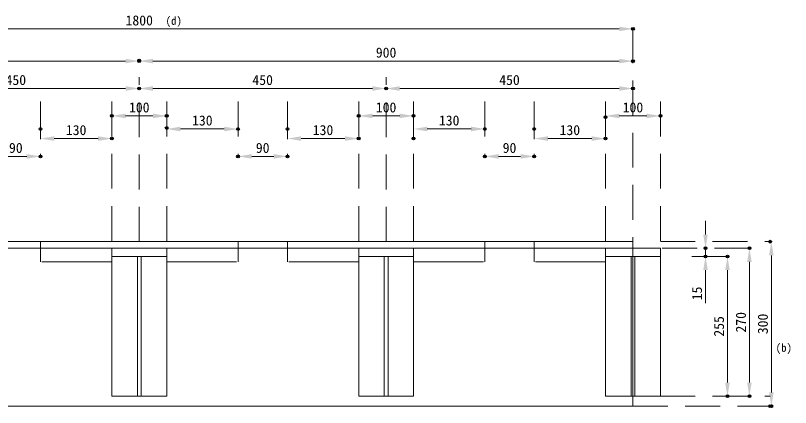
# Model space of a CAD drawing. Units: millimetres, scale not verified. Extents: x -1701 to 1700, y -1052 to 1061.
# Drawn here: x 277 to 1690, y 335 to 1050 of the extents above; entities that cross this region are included whole.
import ezdxf
from ezdxf.enums import TextEntityAlignment as Align

# ---------------------------------------------------------------- set-up
doc = ezdxf.new("R2010")
doc.units = ezdxf.units.MM
doc.header["$LTSCALE"] = 10
doc.header["$PDMODE"] = 32
doc.header["$PDSIZE"] = 5
doc.linetypes.add('USER2', pattern=[9.525, 6.35, -3.175])
for name, color, linetype, lineweight in [('0-2_外形線', 7, 'Continuous', 18), ('0-8_文字', 7, 'Continuous', 18), ('0-9_寸法線', 7, 'USER2', 18)]:
    doc.layers.add(name, color=color, linetype=linetype, lineweight=lineweight)
doc.layers.add('0-5_Defpoints', color=7, linetype='Continuous')
doc.styles.add('ＭＳ ゴシック', font='')
doc.styles.get('ＭＳ ゴシック').set_extended_font_data('MS Gothic')

# ---------------------------------------------------------------- blocks, each defined once
blk = doc.blocks.new('D1')
at = {"layer": '0-2_外形線'}
for p, q in [((6018.34, 7301.05), (10393.34, 7301.05)), ((10455.84, 7302.61), (10455.84, 7304.17))]:
    blk.add_line(p, q, dxfattribs=at)
blk.add_solid([(10393.34, 7311.47), (10393.34, 7290.63), (10455.84, 7301.05)], dxfattribs=at)
at = {"layer": '0-5_Defpoints'}
blk.add_point((10455.84, 7301.05), dxfattribs=at)
at = {"layer": '0-2_外形線', "style": 'ＭＳ ゴシック'}
blk.add_text('1800', height=45.82, dxfattribs=at).set_placement((8143.34, 7303.27), align=Align.BOTTOM_LEFT)
blk = doc.blocks.new('D3')
at = {"layer": '0-2_外形線'}
for p, q in [((10330.84, 6900.73), (10330.84, 6907.5)), ((10393.34, 6904.37), (10518.34, 6904.37)), ((10580.84, 6905.94), (10580.84, 6907.5))]:
    blk.add_line(p, q, dxfattribs=at)
for points in [[(10393.34, 6914.79), (10393.34, 6893.96), (10330.84, 6904.37)], [(10518.34, 6914.79), (10518.34, 6893.96), (10580.84, 6904.37)]]:
    blk.add_solid(points, dxfattribs=at)
at = {"layer": '0-5_Defpoints'}
for p in [(10330.84, 6899.17), (10580.84, 6904.37)]:
    blk.add_point(p, dxfattribs=at)
at = {"layer": '0-2_外形線', "style": 'ＭＳ ゴシック'}
blk.add_text('100', height=45.82, dxfattribs=at).set_placement((10408.97, 6906.6), align=Align.BOTTOM_LEFT)
blk = doc.blocks.new('D23')
at = {"layer": '0-2_外形線'}
for p, q in [((10984.94, 6301.05), (10983.37, 6301.05)), ((10986.5, 6238.55), (10986.5, 5688.55)), ((10984.94, 5626.05), (10983.37, 5626.05))]:
    blk.add_line(p, q, dxfattribs=at)
for points in [[(10976.08, 6238.55), (10996.92, 6238.55), (10986.5, 6301.05)], [(10976.08, 5688.55), (10996.92, 5688.55), (10986.5, 5626.05)]]:
    blk.add_solid(points, dxfattribs=at)
at = {"layer": '0-5_Defpoints'}
for p in [(10986.5, 6301.05), (10986.5, 5626.05)]:
    blk.add_point(p, dxfattribs=at)
at = {"layer": '0-2_外形線', "style": 'ＭＳ ゴシック'}
blk.add_text('270', height=45.82, rotation=90, dxfattribs=at).set_placement((10984.28, 5916.67), align=Align.BOTTOM_LEFT)
blk = doc.blocks.new('D27')
at = {"layer": '0-2_外形線'}
for p, q in [((10786.5, 6363.55), (10786.5, 6426.05)), ((10784.94, 6301.05), (10783.37, 6301.05)), ((10786.5, 6301.05), (10786.5, 6263.55)), ((10784.94, 6263.55), (10783.37, 6263.55)), ((10786.5, 6201.05), (10786.5, 6051.31))]:
    blk.add_line(p, q, dxfattribs=at)
for points in [[(10776.08, 6363.55), (10796.92, 6363.55), (10786.5, 6301.05)], [(10776.08, 6201.05), (10796.92, 6201.05), (10786.5, 6263.55)]]:
    blk.add_solid(points, dxfattribs=at)
at = {"layer": '0-5_Defpoints'}
for p in [(10786.5, 6301.05), (10786.5, 6263.55)]:
    blk.add_point(p, dxfattribs=at)
at = {"layer": '0-2_外形線', "style": 'ＭＳ ゴシック'}
blk.add_text('15', height=45.82, rotation=90, dxfattribs=at).set_placement((10784.28, 6063.68), align=Align.BOTTOM_LEFT)
blk = doc.blocks.new('D28')
at = {"layer": '0-2_外形線'}
for p, q in [((10884.94, 6263.55), (10883.37, 6263.55)), ((10886.5, 6201.05), (10886.5, 5688.55)), ((10884.94, 5626.05), (10883.37, 5626.05))]:
    blk.add_line(p, q, dxfattribs=at)
for points in [[(10876.08, 6201.05), (10896.92, 6201.05), (10886.5, 6263.55)], [(10876.08, 5688.55), (10896.92, 5688.55), (10886.5, 5626.05)]]:
    blk.add_solid(points, dxfattribs=at)
at = {"layer": '0-5_Defpoints'}
for p in [(10886.5, 6263.55), (10886.5, 5626.05)]:
    blk.add_point(p, dxfattribs=at)
at = {"layer": '0-2_外形線', "style": 'ＭＳ ゴシック'}
blk.add_text('255', height=45.82, rotation=90, dxfattribs=at).set_placement((10884.28, 5897.92), align=Align.BOTTOM_LEFT)
blk = doc.blocks.new('D31')
at = {"layer": '0-2_外形線'}
for p, q in [((5955.84, 7155.94), (5955.84, 7157.5)), ((6018.34, 7154.37), (8143.34, 7154.37)), ((8205.84, 7155.94), (8205.84, 7157.5))]:
    blk.add_line(p, q, dxfattribs=at)
for points in [[(6018.34, 7164.79), (6018.34, 7143.96), (5955.84, 7154.37)], [(8143.34, 7164.79), (8143.34, 7143.96), (8205.84, 7154.37)]]:
    blk.add_solid(points, dxfattribs=at)
at = {"layer": '0-5_Defpoints'}
for p in [(5955.84, 7154.37), (8205.84, 7154.37)]:
    blk.add_point(p, dxfattribs=at)
at = {"layer": '0-2_外形線', "style": 'ＭＳ ゴシック'}
blk.add_text('900', height=45.82, dxfattribs=at).set_placement((7033.97, 7156.6), align=Align.BOTTOM_LEFT)
blk = doc.blocks.new('D32')
at = {"layer": '0-2_外形線'}
for p, q in [((8205.84, 7155.94), (8205.84, 7151.25)), ((8268.34, 7154.37), (10393.34, 7154.37)), ((10455.84, 7155.94), (10455.84, 7157.5))]:
    blk.add_line(p, q, dxfattribs=at)
for points in [[(8268.34, 7164.79), (8268.34, 7143.96), (8205.84, 7154.37)], [(10393.34, 7164.79), (10393.34, 7143.96), (10455.84, 7154.37)]]:
    blk.add_solid(points, dxfattribs=at)
at = {"layer": '0-5_Defpoints'}
for p in [(8205.84, 7157.5), (10455.84, 7154.37)]:
    blk.add_point(p, dxfattribs=at)
at = {"layer": '0-2_外形線', "style": 'ＭＳ ゴシック'}
blk.add_text('900', height=45.82, dxfattribs=at).set_placement((9283.97, 7156.6), align=Align.BOTTOM_LEFT)
blk = doc.blocks.new('D34')
at = {"layer": '0-2_外形線'}
for p, q in [((7080.84, 7030.94), (7080.84, 7032.5)), ((7143.34, 7029.37), (8143.34, 7029.37)), ((8205.84, 7030.94), (8205.84, 7032.5))]:
    blk.add_line(p, q, dxfattribs=at)
for points in [[(7143.34, 7039.79), (7143.34, 7018.96), (7080.84, 7029.37)], [(8143.34, 7039.79), (8143.34, 7018.96), (8205.84, 7029.37)]]:
    blk.add_solid(points, dxfattribs=at)
at = {"layer": '0-5_Defpoints'}
for p in [(7080.84, 7029.37), (8205.84, 7029.37)]:
    blk.add_point(p, dxfattribs=at)
at = {"layer": '0-2_外形線', "style": 'ＭＳ ゴシック'}
blk.add_text('450', height=45.82, dxfattribs=at).set_placement((7596.47, 7031.6), align=Align.BOTTOM_LEFT)
blk = doc.blocks.new('D35')
at = {"layer": '0-2_外形線'}
for p, q in [((9330.84, 7030.94), (9330.84, 7032.5)), ((9393.34, 7029.37), (10393.34, 7029.37)), ((10455.84, 7030.94), (10455.84, 7032.5))]:
    blk.add_line(p, q, dxfattribs=at)
for points in [[(9393.34, 7039.79), (9393.34, 7018.96), (9330.84, 7029.37)], [(10393.34, 7039.79), (10393.34, 7018.96), (10455.84, 7029.37)]]:
    blk.add_solid(points, dxfattribs=at)
at = {"layer": '0-5_Defpoints'}
for p in [(9330.84, 7029.37), (10455.84, 7029.37)]:
    blk.add_point(p, dxfattribs=at)
at = {"layer": '0-2_外形線', "style": 'ＭＳ ゴシック'}
blk.add_text('450', height=45.82, dxfattribs=at).set_placement((9846.47, 7031.6), align=Align.BOTTOM_LEFT)
blk = doc.blocks.new('D36')
at = {"layer": '0-2_外形線'}
for p, q in [((8205.84, 7030.94), (8205.84, 7032.5)), ((8268.34, 7029.37), (9268.34, 7029.37)), ((9330.84, 7030.94), (9330.84, 7032.5))]:
    blk.add_line(p, q, dxfattribs=at)
for points in [[(8268.34, 7039.79), (8268.34, 7018.96), (8205.84, 7029.37)], [(9268.34, 7039.79), (9268.34, 7018.96), (9330.84, 7029.37)]]:
    blk.add_solid(points, dxfattribs=at)
at = {"layer": '0-5_Defpoints'}
for p in [(8205.84, 7029.37), (9330.84, 7029.37)]:
    blk.add_point(p, dxfattribs=at)
at = {"layer": '0-2_外形線', "style": 'ＭＳ ゴシック'}
blk.add_text('450', height=45.82, dxfattribs=at).set_placement((8721.47, 7031.6), align=Align.BOTTOM_LEFT)
blk = doc.blocks.new('D38')
at = {"layer": '0-2_外形線'}
for p, q in [((9205.84, 6905.94), (9205.84, 6907.5)), ((9268.34, 6904.37), (9393.34, 6904.37)), ((9455.84, 6905.94), (9455.84, 6907.5))]:
    blk.add_line(p, q, dxfattribs=at)
for points in [[(9268.34, 6914.79), (9268.34, 6893.96), (9205.84, 6904.37)], [(9393.34, 6914.79), (9393.34, 6893.96), (9455.84, 6904.37)]]:
    blk.add_solid(points, dxfattribs=at)
at = {"layer": '0-5_Defpoints'}
for p in [(9205.84, 6904.37), (9455.84, 6904.37)]:
    blk.add_point(p, dxfattribs=at)
at = {"layer": '0-2_外形線', "style": 'ＭＳ ゴシック'}
blk.add_text('100', height=45.82, dxfattribs=at).set_placement((9283.97, 6906.6), align=Align.BOTTOM_LEFT)
blk = doc.blocks.new('D40')
at = {"layer": '0-2_外形線'}
for p, q in [((8080.84, 6905.94), (8080.84, 6907.5)), ((8143.34, 6904.37), (8268.34, 6904.37)), ((8330.84, 6905.94), (8330.84, 6907.5))]:
    blk.add_line(p, q, dxfattribs=at)
for points in [[(8143.34, 6914.79), (8143.34, 6893.96), (8080.84, 6904.37)], [(8268.34, 6914.79), (8268.34, 6893.96), (8330.84, 6904.37)]]:
    blk.add_solid(points, dxfattribs=at)
at = {"layer": '0-5_Defpoints'}
for p in [(8080.84, 6904.37), (8330.84, 6904.37)]:
    blk.add_point(p, dxfattribs=at)
at = {"layer": '0-2_外形線', "style": 'ＭＳ ゴシック'}
blk.add_text('100', height=45.82, dxfattribs=at).set_placement((8158.97, 6906.6), align=Align.BOTTOM_LEFT)
blk = doc.blocks.new('D78')
at = {"layer": '0-2_外形線'}
for p, q in [((11082.4, 6331.05), (11089.62, 6331.05)), ((11086.5, 6268.55), (11086.5, 5643.55)), ((11082.4, 5581.05), (11089.62, 5581.05))]:
    blk.add_line(p, q, dxfattribs=at)
for points in [[(11076.08, 6268.55), (11096.92, 6268.55), (11086.5, 6331.05)], [(11076.08, 5643.55), (11096.92, 5643.55), (11086.5, 5581.05)]]:
    blk.add_solid(points, dxfattribs=at)
at = {"layer": '0-5_Defpoints'}
for p in [(11080.84, 6331.05), (11080.84, 5581.05), (11086.5, 5581.05)]:
    blk.add_point(p, dxfattribs=at)
at = {"layer": '0-2_外形線', "style": 'ＭＳ ゴシック'}
blk.add_text('300', height=45.82, rotation=90, dxfattribs=at).set_placement((11084.26, 5909.17), align=Align.BOTTOM_LEFT)
blk = doc.blocks.new('D83')
at = {"layer": '0-2_外形線'}
for p, q in [((7530.84, 6721.35), (7530.84, 6722.91)), ((7593.34, 6719.79), (7693.34, 6719.79)), ((7755.84, 6721.35), (7755.84, 6722.91))]:
    blk.add_line(p, q, dxfattribs=at)
for points in [[(7593.34, 6730.21), (7593.34, 6709.37), (7530.84, 6719.79)], [(7693.34, 6730.21), (7693.34, 6709.37), (7755.84, 6719.79)]]:
    blk.add_solid(points, dxfattribs=at)
at = {"layer": '0-5_Defpoints'}
for p in [(7530.84, 6719.79), (7755.84, 6719.79)]:
    blk.add_point(p, dxfattribs=at)
at = {"layer": '0-2_外形線', "style": 'ＭＳ ゴシック'}
blk.add_text('90', height=45.82, dxfattribs=at).set_placement((7612.09, 6722.01), align=Align.BOTTOM_LEFT)
blk = doc.blocks.new('D85')
at = {"layer": '0-2_外形線'}
for p, q in [((7755.84, 6843.23), (7755.84, 6797.92)), ((7818.34, 6801.05), (8018.34, 6801.05)), ((8080.84, 6802.61), (8080.84, 6804.17))]:
    blk.add_line(p, q, dxfattribs=at)
for points in [[(7818.34, 6811.47), (7818.34, 6790.63), (7755.84, 6801.05)], [(8018.34, 6811.47), (8018.34, 6790.63), (8080.84, 6801.05)]]:
    blk.add_solid(points, dxfattribs=at)
at = {"layer": '0-5_Defpoints'}
for p in [(7755.84, 6844.79), (8080.84, 6801.05)]:
    blk.add_point(p, dxfattribs=at)
at = {"layer": '0-2_外形線', "style": 'ＭＳ ゴシック'}
blk.add_text('130', height=45.82, dxfattribs=at).set_placement((7871.47, 6803.29), align=Align.BOTTOM_LEFT)
blk = doc.blocks.new('D86')
at = {"layer": '0-2_外形線'}
for p, q in [((8330.84, 6847.68), (8330.84, 6841.66)), ((8393.34, 6844.79), (8593.34, 6844.79)), ((8655.84, 6846.35), (8655.84, 6847.91))]:
    blk.add_line(p, q, dxfattribs=at)
for points in [[(8393.34, 6855.21), (8393.34, 6834.37), (8330.84, 6844.79)], [(8593.34, 6855.21), (8593.34, 6834.37), (8655.84, 6844.79)]]:
    blk.add_solid(points, dxfattribs=at)
at = {"layer": '0-5_Defpoints'}
for p in [(8330.84, 6849.24), (8655.84, 6844.79)]:
    blk.add_point(p, dxfattribs=at)
at = {"layer": '0-2_外形線', "style": 'ＭＳ ゴシック'}
blk.add_text('130', height=45.82, dxfattribs=at).set_placement((8446.47, 6847.03), align=Align.BOTTOM_LEFT)
blk = doc.blocks.new('D87')
at = {"layer": '0-2_外形線'}
for p, q in [((8655.84, 6721.35), (8655.84, 6722.91)), ((8718.34, 6719.79), (8818.34, 6719.79)), ((8880.84, 6721.35), (8880.84, 6722.91))]:
    blk.add_line(p, q, dxfattribs=at)
for points in [[(8718.34, 6730.21), (8718.34, 6709.37), (8655.84, 6719.79)], [(8818.34, 6730.21), (8818.34, 6709.37), (8880.84, 6719.79)]]:
    blk.add_solid(points, dxfattribs=at)
at = {"layer": '0-5_Defpoints'}
for p in [(8655.84, 6719.79), (8880.84, 6719.79)]:
    blk.add_point(p, dxfattribs=at)
at = {"layer": '0-2_外形線', "style": 'ＭＳ ゴシック'}
blk.add_text('90', height=45.82, dxfattribs=at).set_placement((8737.09, 6722.01), align=Align.BOTTOM_LEFT)
blk = doc.blocks.new('D88')
at = {"layer": '0-2_外形線'}
for p, q in [((8880.84, 6843.23), (8880.84, 6797.92)), ((8943.34, 6801.05), (9143.34, 6801.05)), ((9205.84, 6802.61), (9205.84, 6804.17))]:
    blk.add_line(p, q, dxfattribs=at)
for points in [[(8943.34, 6811.47), (8943.34, 6790.63), (8880.84, 6801.05)], [(9143.34, 6811.47), (9143.34, 6790.63), (9205.84, 6801.05)]]:
    blk.add_solid(points, dxfattribs=at)
at = {"layer": '0-5_Defpoints'}
for p in [(8880.84, 6844.79), (9205.84, 6801.05)]:
    blk.add_point(p, dxfattribs=at)
at = {"layer": '0-2_外形線', "style": 'ＭＳ ゴシック'}
blk.add_text('130', height=45.82, dxfattribs=at).set_placement((8996.47, 6803.29), align=Align.BOTTOM_LEFT)
blk = doc.blocks.new('D89')
at = {"layer": '0-2_外形線'}
for p, q in [((9455.84, 6802.61), (9455.84, 6847.91)), ((9518.34, 6844.79), (9718.34, 6844.79)), ((9780.84, 6846.35), (9780.84, 6847.91))]:
    blk.add_line(p, q, dxfattribs=at)
for points in [[(9518.34, 6855.21), (9518.34, 6834.37), (9455.84, 6844.79)], [(9718.34, 6855.21), (9718.34, 6834.37), (9780.84, 6844.79)]]:
    blk.add_solid(points, dxfattribs=at)
at = {"layer": '0-5_Defpoints'}
for p in [(9780.84, 6844.79), (9455.84, 6801.05)]:
    blk.add_point(p, dxfattribs=at)
at = {"layer": '0-2_外形線', "style": 'ＭＳ ゴシック'}
blk.add_text('130', height=45.82, dxfattribs=at).set_placement((9571.47, 6847.03), align=Align.BOTTOM_LEFT)
blk = doc.blocks.new('D90')
at = {"layer": '0-2_外形線'}
for p, q in [((9780.84, 6721.35), (9780.84, 6722.91)), ((9843.34, 6719.79), (9943.34, 6719.79)), ((10005.84, 6721.35), (10005.84, 6722.91))]:
    blk.add_line(p, q, dxfattribs=at)
for points in [[(9843.34, 6730.21), (9843.34, 6709.37), (9780.84, 6719.79)], [(9943.34, 6730.21), (9943.34, 6709.37), (10005.84, 6719.79)]]:
    blk.add_solid(points, dxfattribs=at)
at = {"layer": '0-5_Defpoints'}
for p in [(9780.84, 6719.79), (10005.84, 6719.79)]:
    blk.add_point(p, dxfattribs=at)
at = {"layer": '0-2_外形線', "style": 'ＭＳ ゴシック'}
blk.add_text('90', height=45.82, dxfattribs=at).set_placement((9862.09, 6722.01), align=Align.BOTTOM_LEFT)
blk = doc.blocks.new('D91')
at = {"layer": '0-2_外形線'}
for p, q in [((10005.84, 6843.23), (10005.84, 6797.92)), ((10068.34, 6801.05), (10268.34, 6801.05)), ((10330.84, 6802.61), (10330.84, 6804.17))]:
    blk.add_line(p, q, dxfattribs=at)
for points in [[(10068.34, 6811.47), (10068.34, 6790.63), (10005.84, 6801.05)], [(10268.34, 6811.47), (10268.34, 6790.63), (10330.84, 6801.05)]]:
    blk.add_solid(points, dxfattribs=at)
at = {"layer": '0-5_Defpoints'}
for p in [(10005.84, 6844.79), (10330.84, 6801.05)]:
    blk.add_point(p, dxfattribs=at)
at = {"layer": '0-2_外形線', "style": 'ＭＳ ゴシック'}
blk.add_text('130', height=45.82, dxfattribs=at).set_placement((10121.47, 6803.29), align=Align.BOTTOM_LEFT)

msp = doc.modelspace()

# ---------------------------------------------------------------- linework, layer by layer
at = {"layer": '0-2_外形線'}
for p, q in [((322.66, 625.54), (322.66, 637.54)), ((682.66, 625.54), (682.66, 637.54)), ((772.66, 625.54), (772.66, 637.54)), ((1132.66, 625.54), (1132.66, 637.54)), ((1222.66, 625.54), (1222.66, 637.54)), ((322.66, 600.54), (322.66, 625.54)), ((682.66, 600.54), (682.66, 625.54)), ((772.66, 600.54), (772.66, 625.54)), ((1132.66, 600.54), (1132.66, 625.54)), ((1222.66, 600.54), (1222.66, 625.54)), ((499.16, 610.54), (499.16, 355.54)), ((506.16, 610.54), (506.16, 355.54)), ((949.16, 610.54), (949.16, 355.54)), ((956.16, 610.54), (956.16, 355.54)), ((325.16, 600.54), (452.66, 600.54)), ((680.16, 600.54), (552.66, 600.54)), ((775.16, 600.54), (902.66, 600.54)), ((1130.16, 600.54), (1002.66, 600.54)), ((1225.16, 600.54), (1352.66, 600.54)), ((-397.34, 337.54), (1402.66, 337.54))]:
    msp.add_line(p, q, dxfattribs=at)
for points in [[(-397.34, 625.54), (1402.66, 625.54), (1402.66, 637.54), (-397.34, 637.54)], [(452.66, 625.54), (552.66, 625.54), (552.66, 610.54), (452.66, 610.54)], [(902.66, 625.54), (1002.66, 625.54), (1002.66, 610.54), (902.66, 610.54)], [(1352.66, 625.54), (1452.66, 625.54), (1452.66, 355.54), (1352.66, 355.54)], [(1352.66, 625.54), (1452.66, 625.54), (1452.66, 610.54), (1352.66, 610.54)], [(452.66, 610.54), (552.66, 610.54), (552.66, 355.54), (452.66, 355.54)], [(902.66, 610.54), (1002.66, 610.54), (1002.66, 355.54), (902.66, 355.54)], [(1399.16, 610.54), (1406.16, 610.54), (1406.16, 355.54), (1399.16, 355.54)]]:
    msp.add_lwpolyline(points, close=True, dxfattribs=at)
msp.add_lwpolyline([(-397.34, 637.54), (1402.66, 637.54), (1402.66, 337.54)], dxfattribs=at)
at = {"layer": '0-9_寸法線'}
for p, q in [((1402.66, 1026.79), (1402.66, 637.54)), ((502.66, 637.54), (502.66, 937.54)), ((952.66, 637.54), (952.66, 937.54)), ((322.66, 893.04), (322.66, 793.04)), ((452.66, 893.04), (452.66, 637.54)), ((552.66, 893.04), (552.66, 637.54)), ((682.66, 893.04), (682.66, 793.04)), ((772.66, 893.04), (772.66, 793.04)), ((902.66, 893.04), (902.66, 637.54)), ((1002.66, 893.04), (1002.66, 637.54)), ((1132.66, 893.04), (1132.66, 793.04)), ((1222.66, 893.04), (1222.66, 793.04)), ((1352.66, 893.04), (1352.66, 637.54)), ((1614.93, 625.54), (1452.66, 625.54)), ((1573.68, 610.54), (1503.68, 610.54)), ((1452.66, 355.54), (1652.66, 355.54)), ((1402.66, 337.54), (1662.66, 337.54))]:
    msp.add_line(p, q, dxfattribs=at)
msp.add_lwpolyline([(1452.66, 893.04), (1452.66, 637.54), (1651.41, 637.54)], dxfattribs=at)

# ---------------------------------------------------------------- block references
at = {"layer": '0-2_外形線', "xscale": 0.4, "yscale": 0.4}
for name in ['D1', 'D31', 'D32', 'D34', 'D36', 'D35', 'D40', 'D38', 'D3', 'D86', 'D89', 'D85', 'D88', 'D91', 'D83', 'D87', 'D90', 'D27', 'D78', 'D23', 'D28']:
    msp.add_blockref(name, (-2779.67, -1894.88), dxfattribs=at)

# ---------------------------------------------------------------- texts
at = {"layer": '0-8_文字', "style": 'ＭＳ ゴシック'}
for s, p in [('(d)', (550.57, 1028.65)), ('(b)', (1662.75, 432.24))]:
    msp.add_text(s, height=14.66, dxfattribs=at).set_placement(p, align=Align.BOTTOM_LEFT)

doc.saveas('drawing.dxf')
